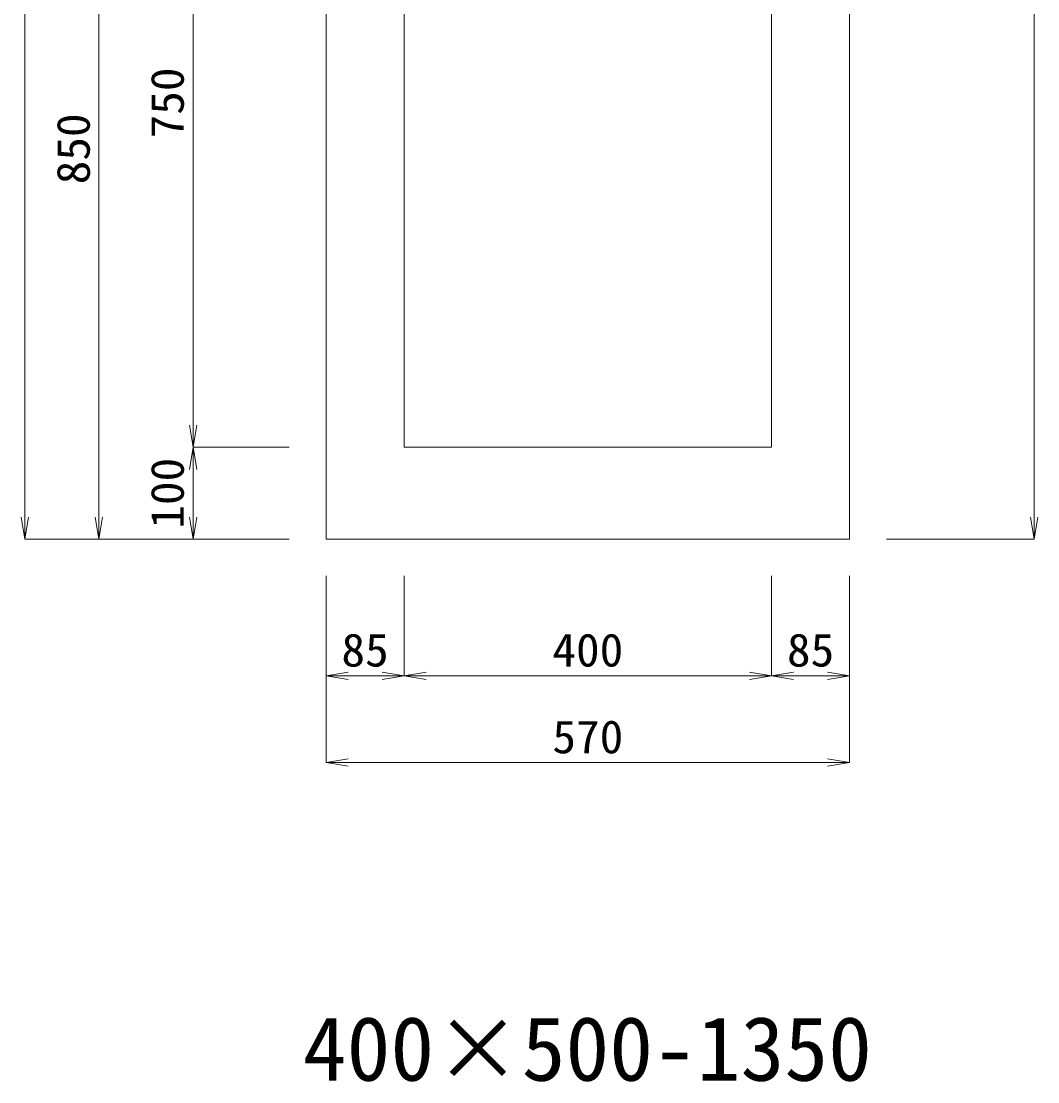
# Model space of a CAD drawing. Units: millimetres at full size. Extents: x -734 to 58102, y 49499 to 87169.
# Drawn here: x 42669 to 43776, y 58776 to 59931 of the extents above; entities that cross this region are included whole.
import ezdxf
from ezdxf.enums import TextEntityAlignment as Align

# ---------------------------------------------------------------- set-up
doc = ezdxf.new("R2010")
doc.units = ezdxf.units.MM
doc.header["$LTSCALE"] = 50
doc.layers.add('0_2', color=7, linetype='Continuous')
doc.layers.add('寸法線', color=7, linetype='Continuous', lineweight=13)
doc.layers.add('本体', color=2, linetype='Continuous', lineweight=20)
doc.styles.add('ＭＳ 明朝', font='')
doc.styles.get('ＭＳ 明朝').set_extended_font_data('MS Mincho')

# ---------------------------------------------------------------- blocks, each defined once
blk = doc.blocks.new('open_arrow')
at = {"color": 0, "linetype": 'Continuous', "lineweight": -2}
blk.add_lwpolyline([(7.5, 1.25), (0, 0), (7.5, -1.25)], dxfattribs=at)

msp = doc.modelspace()

# ---------------------------------------------------------------- linework, layer by layer
at = {"layer": '寸法線'}
for p, q in [((42673.28, 59366.95), (42673.28, 60849.95)), ((43771.91, 60716.95), (43771.91, 59366.95)), ((42753.92, 60216.95), (42753.92, 59366.95)), ((42856.29, 59466.95), (42856.29, 60216.95)), ((42961.07, 59466.95), (42856.29, 59466.95)), ((42856.29, 59366.95), (42856.29, 59466.95)), ((42961.07, 59466.95), (42856.29, 59466.95)), ((42961.07, 59366.95), (42673.28, 59366.95)), ((42961.07, 59366.95), (42753.92, 59366.95)), ((42961.07, 59366.95), (42856.29, 59366.95)), ((43611.11, 59366.95), (43771.91, 59366.95)), ((43001.09, 59326.93), (43001.09, 59123.7)), ((43001.09, 59326.93), (43001.09, 59218.21)), ((43086.1, 59326.93), (43086.1, 59218.21)), ((43086.1, 59326.93), (43086.1, 59218.21)), ((43486.09, 59326.93), (43486.09, 59218.21)), ((43486.09, 59326.93), (43486.09, 59218.21)), ((43571.09, 59326.93), (43571.09, 59123.7)), ((43571.09, 59326.93), (43571.09, 59218.21)), ((43001.09, 59218.21), (43086.1, 59218.21)), ((43086.1, 59218.21), (43486.09, 59218.21)), ((43486.09, 59218.21), (43571.09, 59218.21)), ((43001.09, 59123.7), (43571.09, 59123.7))]:
    msp.add_line(p, q, dxfattribs=at)
at = {"layer": '本体'}
for p, q in [((43001.09, 59366.95), (43001.09, 60716.95)), ((43571.09, 59366.95), (43571.09, 60716.95)), ((43086.09, 60310.98), (43086.09, 59466.95)), ((43486.09, 60310.98), (43486.09, 59466.95)), ((43086.09, 59466.95), (43486.09, 59466.95)), ((43001.09, 59366.95), (43571.09, 59366.95))]:
    msp.add_line(p, q, dxfattribs=at)

# ---------------------------------------------------------------- block references
at = {"layer": '寸法線', "xscale": 3.2, "yscale": 3.2}
for p, rotation in [((42856.29, 59466.95), 90), ((42856.29, 59466.95), 270), ((42673.28, 59366.95), 90), ((42753.92, 59366.95), 90), ((42856.29, 59366.95), 90), ((43771.91, 59366.95), 90), ((43086.1, 59218.21), 180), ((43486.09, 59218.21), 180), ((43571.09, 59218.21), 180), ((43571.09, 59123.7), 180)]:
    msp.add_blockref('open_arrow', p, dxfattribs=dict(at, rotation=rotation))
for p in [(43001.09, 59218.21), (43086.1, 59218.21), (43486.09, 59218.21), (43001.09, 59123.7)]:
    msp.add_blockref('open_arrow', p, dxfattribs=at)

# ---------------------------------------------------------------- texts
at = {"layer": '0_2', "style": 'ＭＳ 明朝'}
msp.add_text('400×500-1350', height=70.05, dxfattribs=at).set_placement((43285.61, 58812.21), align=Align.MIDDLE_CENTER)
at = {"layer": '寸法線', "style": 'ＭＳ 明朝', "width": 1.05}
for s, p in [('750', (42828.27, 59841.95)), ('850', (42725.9, 59791.95)), ('100', (42828.27, 59416.95))]:
    msp.add_text(s, height=36.03, rotation=90, dxfattribs=at).set_placement(p, align=Align.MIDDLE_CENTER)
for s, p in [('85', (43043.59, 59246.23)), ('400', (43286.09, 59246.23)), ('85', (43528.59, 59246.23)), ('570', (43286.09, 59151.72))]:
    msp.add_text(s, height=36.03, dxfattribs=at).set_placement(p, align=Align.MIDDLE_CENTER)

doc.saveas('drawing.dxf')
